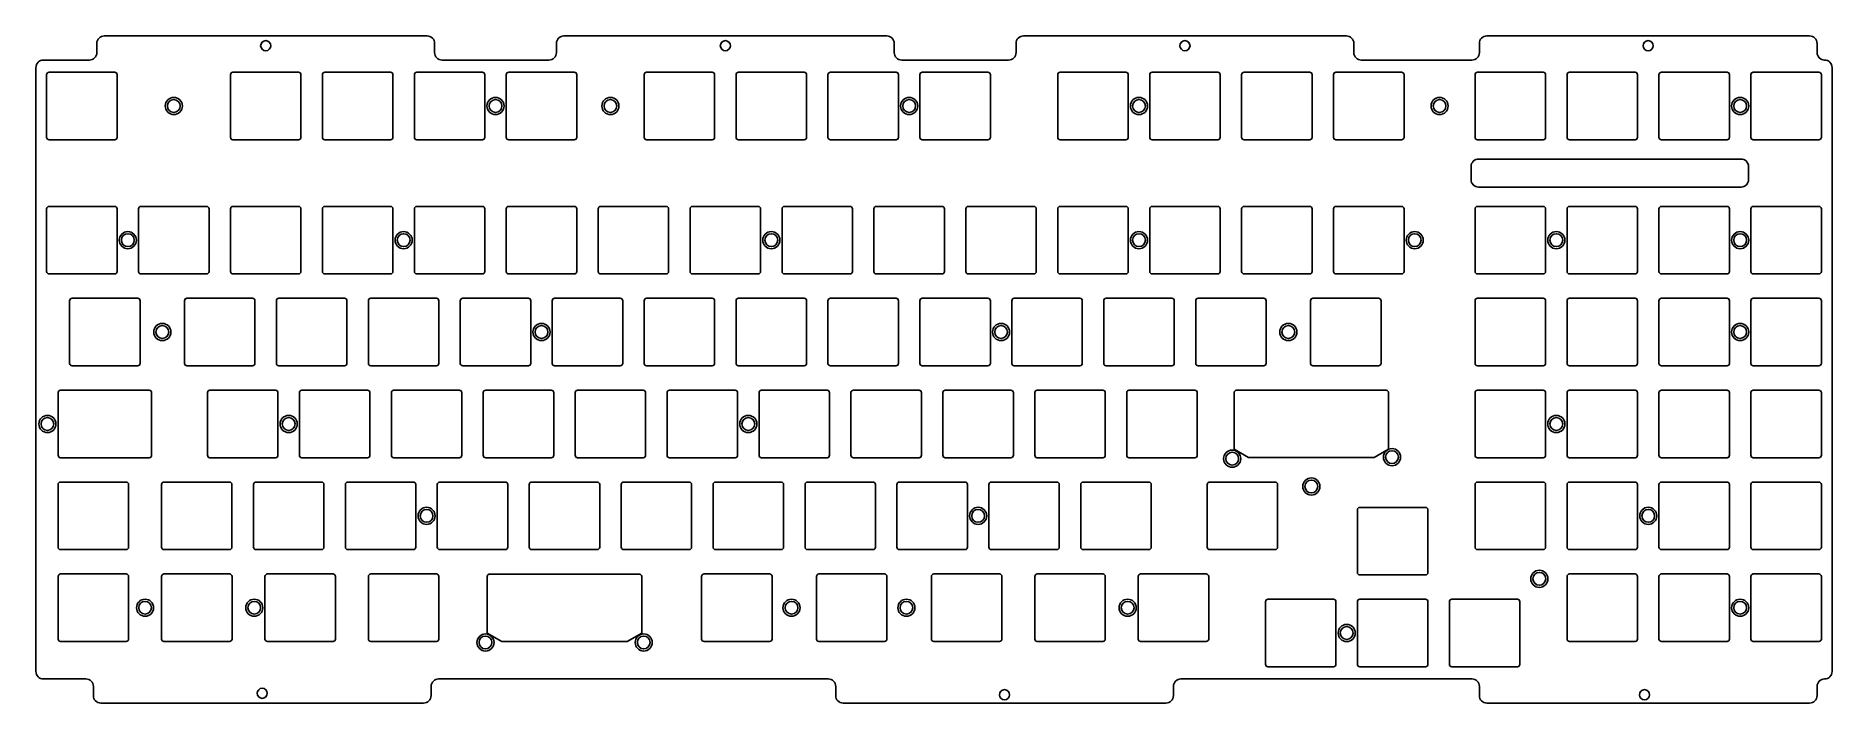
# Model space of a CAD drawing. Header units: millimetres. Extents: x -10 to 363, y -124 to 15.
import ezdxf

# ---------------------------------------------------------------- set-up
doc = ezdxf.new("R2010")
doc.units = ezdxf.units.MM
doc.header["$MEASUREMENT"] = 0

msp = doc.modelspace()

# ---------------------------------------------------------------- linework, layer by layer
for points in [[(2.38125, -120.3265), (2.38125, -122.2265, 0.4142135624), (3.93125, -123.7765), (70.83125, -123.7765, 0.4142135624), (72.38125, -122.2265), (72.38125, -120.3265, -0.4142135624), (73.93125, -118.7765), (154.66875, -118.7765, -0.4142135624), (156.21875, -120.3265), (156.21875, -122.2265, 0.4142135624), (157.76875, -123.7765), (224.66875, -123.7765, 0.4142135624), (226.21875, -122.2265), (226.21875, -120.3265, -0.4142135624), (227.76875, -118.7765), (288.063, -118.7765, -0.4142135624), (289.613, -120.3265), (289.613, -122.2265, 0.4142135624), (291.163, -123.7765), (358.063, -123.7765, 0.4142135624), (359.613, -122.2265), (359.613, -120.3265, -0.4142135624), (361.163, -118.7765, 0.4142135624), (362.713, -117.2265), (362.713, 7.975, 0.4142135624), (361.163, 9.525, -0.4142135624), (359.613, 11.075), (359.613, 12.975, 0.4142135624), (358.063, 14.525), (291.163, 14.525, 0.4142135624), (289.613, 12.975), (289.613, 11.075, -0.4142135624), (288.063, 9.525), (265.15, 9.525, -0.4142135624), (263.6, 11.075), (263.6, 12.975, 0.4142135624), (262.05, 14.525), (195.15, 14.525, 0.4142135624), (193.6, 12.975), (193.6, 11.075, -0.4142135624), (192.05, 9.525), (169.9, 9.525, -0.4142135624), (168.35, 11.075), (168.35, 12.975, 0.4142135624), (166.8, 14.525), (99.9, 14.525, 0.4142135624), (98.35, 12.975), (98.35, 11.075, -0.4142135624), (96.8, 9.525), (74.65, 9.525, -0.4142135624), (73.1, 11.075), (73.1, 12.975, 0.4142135624), (71.55, 14.525), (4.65, 14.525, 0.4142135624), (3.1, 12.975), (3.1, 11.075, -0.4142135624), (1.55, 9.525), (-7.975, 9.525, 0.4142135624), (-9.525, 7.975), (-9.525, -117.2265, 0.4142135624), (-7.975, -118.7765), (0.83125, -118.7765, -0.4142135624)], [(6.8, 7), (-6.8, 7, 0.4142135624), (-7.3, 6.5), (-7.3, -6.5, 0.4142135624), (-6.8, -7), (6.8, -7, 0.4142123908), (7.3, -6.5), (7.3, 6.5, 0.4142123908)], [(31.300001, -7), (44.900001, -7, 0.4142123908), (45.400001, -6.5), (45.400001, 6.5, 0.4142123908), (44.900001, 7), (31.300001, 7, 0.4142135624), (30.800001, 6.5), (30.800001, -6.5, 0.4142135624)], [(64.450001, -6.5), (64.450001, 6.5, 0.4142123908), (63.950001, 7), (50.350001, 7, 0.4142135624), (49.850001, 6.5), (49.850001, -6.5, 0.4142135624), (50.350001, -7), (63.950001, -7, 0.4142123908)], [(83.000001, 7), (69.400001, 7, 0.4142135624), (68.900001, 6.5), (68.900001, -6.5, 0.4142135624), (69.400001, -7), (83.000001, -7, 0.4142123908), (83.500001, -6.5), (83.500001, 6.5, 0.4142123908)], [(102.050001, -7, 0.4142123908), (102.550001, -6.5), (102.550001, 6.5, 0.4142123908), (102.050001, 7), (88.450001, 7, 0.4142135624), (87.950001, 6.5), (87.950001, -6.5, 0.4142135624), (88.450001, -7)], [(117.025, -7), (130.625, -7, 0.4142135624), (131.125, -6.5), (131.125, 6.5, 0.4142135624), (130.625, 7), (117.025, 7, 0.4142123908), (116.525, 6.5), (116.525, -6.5, 0.4142123908)], [(136.075, -7), (149.675, -7, 0.4142135624), (150.175, -6.5), (150.175, 6.5, 0.4142135624), (149.675, 7), (136.075, 7, 0.4142123908), (135.575, 6.5), (135.575, -6.5, 0.4142123908)], [(168.725, 7), (155.125, 7, 0.4142123908), (154.625, 6.5), (154.625, -6.5, 0.4142123908), (155.125, -7), (168.725, -7, 0.4142135624), (169.225, -6.5), (169.225, 6.5, 0.4142135624)], [(174.175, -7), (187.775, -7, 0.4142123908), (188.275, -6.5), (188.275, 6.5, 0.4142123908), (187.775, 7), (174.175, 7, 0.4142135624), (173.675, 6.5), (173.675, -6.5, 0.4142135624)], [(202.75, -7), (216.35, -7, 0.4142123908), (216.85, -6.5), (216.85, 6.5, 0.4142123908), (216.35, 7), (202.75, 7, 0.4142135624), (202.25, 6.5), (202.25, -6.5, 0.4142135624)], [(221.3, -6.5, 0.4142135624), (221.8, -7), (235.4, -7, 0.4142123908), (235.9, -6.5), (235.9, 6.5, 0.4142123908), (235.4, 7), (221.8, 7, 0.4142135624), (221.3, 6.5)], [(240.35, -6.5, 0.4142123908), (240.85, -7), (254.45, -7, 0.4142135624), (254.95, -6.5), (254.95, 6.5, 0.4142135624), (254.45, 7), (240.85, 7, 0.4142123908), (240.35, 6.5)], [(274, 6.5, 0.4142135624), (273.5, 7), (259.9, 7, 0.4142123908), (259.4, 6.5), (259.4, -6.5, 0.4142123908), (259.9, -7), (273.5, -7, 0.4142135624), (274, -6.5)], [(302.838001, -7, 0.4142135624), (303.338001, -6.5), (303.338001, 6.5, 0.4142135624), (302.838001, 7), (289.238001, 7, 0.4142123908), (288.738001, 6.5), (288.738001, -6.5, 0.4142123908), (289.238001, -7)], [(321.888001, 7), (308.288001, 7, 0.4142123908), (307.788001, 6.5), (307.788001, -6.5, 0.4142123908), (308.288001, -7), (321.888001, -7, 0.4142135624), (322.388001, -6.5), (322.388001, 6.5, 0.4142135624)], [(327.338001, 7, 0.4142135624), (326.838001, 6.5), (326.838001, -6.5, 0.4142135624), (327.338001, -7), (340.938001, -7, 0.4142123908), (341.438001, -6.5), (341.438001, 6.5, 0.4142123908), (340.938001, 7)], [(346.388001, -7), (359.988001, -7, 0.4142123908), (360.488001, -6.5), (360.488001, 6.5, 0.4142123908), (359.988001, 7), (346.388001, 7, 0.4142135624), (345.888001, 6.5), (345.888001, -6.5, 0.4142135624)], [(287.899999, -15.263), (287.899999, -12.55, -0.4142135624), (289.449999, -11), (343.849999, -11, -0.4142135624), (345.399999, -12.55), (345.399999, -15.263, -0.4142135624), (343.849999, -16.813), (289.449999, -16.813, -0.4142135624)], [(-7.300001, -34.313, 0.4142123908), (-6.800001, -34.813), (6.799999, -34.813, 0.4142135624), (7.299999, -34.313), (7.299999, -21.313, 0.4142135624), (6.799999, -20.813), (-6.800001, -20.813, 0.4142123908), (-7.300001, -21.313)], [(12.249999, -20.813, 0.4142135624), (11.749999, -21.313), (11.749999, -34.313, 0.4142135624), (12.249999, -34.813), (25.849999, -34.813, 0.4142123908), (26.349999, -34.313), (26.349999, -21.313, 0.4142123908), (25.849999, -20.813)], [(31.299999, -34.813), (44.899999, -34.813, 0.4142123908), (45.399999, -34.313), (45.399999, -21.313, 0.4142123908), (44.899999, -20.813), (31.299999, -20.813, 0.4142135624), (30.799999, -21.313), (30.799999, -34.313, 0.4142135624)], [(49.849999, -34.313, 0.4142135624), (50.349999, -34.813), (63.949999, -34.813, 0.4142123908), (64.449999, -34.313), (64.449999, -21.313, 0.4142123908), (63.949999, -20.813), (50.349999, -20.813, 0.4142135624), (49.849999, -21.313)], [(83.499999, -34.313), (83.499999, -21.313, 0.4142123908), (82.999999, -20.813), (69.399999, -20.813, 0.4142135624), (68.899999, -21.313), (68.899999, -34.313, 0.4142135624), (69.399999, -34.813), (82.999999, -34.813, 0.4142123908)], [(102.549999, -34.313), (102.549999, -21.313, 0.4142123908), (102.049999, -20.813), (88.449999, -20.813, 0.4142135624), (87.949999, -21.313), (87.949999, -34.313, 0.4142135624), (88.449999, -34.813), (102.049999, -34.813, 0.4142123908)], [(107.499999, -20.813, 0.4142135624), (106.999999, -21.313), (106.999999, -34.313, 0.4142135624), (107.499999, -34.813), (121.099999, -34.813, 0.4142123908), (121.599999, -34.313), (121.599999, -21.313, 0.4142123908), (121.099999, -20.813)], [(140.149999, -20.813), (126.549999, -20.813, 0.4142135624), (126.049999, -21.313), (126.049999, -34.313, 0.4142135624), (126.549999, -34.813), (140.149999, -34.813, 0.4142123908), (140.649999, -34.313), (140.649999, -21.313, 0.4142123908)], [(145.099999, -21.313), (145.099999, -34.313, 0.4142135624), (145.599999, -34.813), (159.199999, -34.813, 0.4142123908), (159.699999, -34.313), (159.699999, -21.313, 0.4142123908), (159.199999, -20.813), (145.599999, -20.813, 0.4142135624)], [(164.149999, -34.313, 0.4142135624), (164.649999, -34.813), (178.249999, -34.813, 0.4142123908), (178.749999, -34.313), (178.749999, -21.313, 0.4142123908), (178.249999, -20.813), (164.649999, -20.813, 0.4142135624), (164.149999, -21.313)], [(197.299999, -34.813, 0.4142123908), (197.799999, -34.313), (197.799999, -21.313, 0.4142123908), (197.299999, -20.813), (183.699999, -20.813, 0.4142135624), (183.199999, -21.313), (183.199999, -34.313, 0.4142135624), (183.699999, -34.813)], [(216.349999, -20.813), (202.749999, -20.813, 0.4142135624), (202.249999, -21.313), (202.249999, -34.313, 0.4142135624), (202.749999, -34.813), (216.349999, -34.813, 0.4142123908), (216.849999, -34.313), (216.849999, -21.313, 0.4142123908)], [(235.899999, -21.313, 0.4142123908), (235.399999, -20.813), (221.799999, -20.813, 0.4142135624), (221.299999, -21.313), (221.299999, -34.313, 0.4142135624), (221.799999, -34.813), (235.399999, -34.813, 0.4142123908), (235.899999, -34.313)], [(240.349999, -21.313), (240.349999, -34.313, 0.4142123908), (240.849999, -34.813), (254.449999, -34.813, 0.4142135624), (254.949999, -34.313), (254.949999, -21.313, 0.4142135624), (254.449999, -20.813), (240.849999, -20.813, 0.4142123908)], [(259.399999, -21.313), (259.399999, -34.313, 0.4142123908), (259.899999, -34.813), (273.499999, -34.813, 0.4142135624), (273.999999, -34.313), (273.999999, -21.313, 0.4142135624), (273.499999, -20.813), (259.899999, -20.813, 0.4142123908)], [(303.338001, -21.313, 0.4142135624), (302.838001, -20.813), (289.238001, -20.813, 0.4142123908), (288.738001, -21.313), (288.738001, -34.313, 0.4142123908), (289.238001, -34.813), (302.838001, -34.813, 0.4142135624), (303.338001, -34.313)], [(321.888001, -20.813), (308.288001, -20.813, 0.4142123908), (307.788001, -21.313), (307.788001, -34.313, 0.4142123908), (308.288001, -34.813), (321.888001, -34.813, 0.4142135624), (322.388001, -34.313), (322.388001, -21.313, 0.4142135624)], [(340.938001, -20.813), (327.338001, -20.813, 0.4142135624), (326.838001, -21.313), (326.838001, -34.313, 0.4142135624), (327.338001, -34.813), (340.938001, -34.813, 0.4142123908), (341.438001, -34.313), (341.438001, -21.313, 0.4142123908)], [(360.488001, -21.313, 0.4142123908), (359.988001, -20.813), (346.388001, -20.813, 0.4142135624), (345.888001, -21.313), (345.888001, -34.313, 0.4142135624), (346.388001, -34.813), (359.988001, -34.813, 0.4142123908), (360.488001, -34.313)], [(-2.537501, -40.363), (-2.537501, -53.363, 0.4142123908), (-2.037501, -53.863), (11.562499, -53.863, 0.4142135624), (12.062499, -53.363), (12.062499, -40.363, 0.4142135624), (11.562499, -39.863), (-2.037501, -39.863, 0.4142123908)], [(35.874999, -53.363), (35.874999, -40.363, 0.4142135624), (35.374999, -39.863), (21.774999, -39.863, 0.4142123908), (21.274999, -40.363), (21.274999, -53.363, 0.4142123908), (21.774999, -53.863), (35.374999, -53.863, 0.4142135624)], [(40.324999, -40.363), (40.324999, -53.363, 0.4142123908), (40.824999, -53.863), (54.424999, -53.863, 0.4142135624), (54.924999, -53.363), (54.924999, -40.363, 0.4142135624), (54.424999, -39.863), (40.824999, -39.863, 0.4142123908)], [(73.974999, -53.363), (73.974999, -40.363, 0.4142135624), (73.474999, -39.863), (59.874999, -39.863, 0.4142123908), (59.374999, -40.363), (59.374999, -53.363, 0.4142123908), (59.874999, -53.863), (73.474999, -53.863, 0.4142135624)], [(78.424999, -53.363, 0.4142123908), (78.924999, -53.863), (92.524999, -53.863, 0.4142135624), (93.024999, -53.363), (93.024999, -40.363, 0.4142135624), (92.524999, -39.863), (78.924999, -39.863, 0.4142123908), (78.424999, -40.363)], [(111.574999, -39.863), (97.974999, -39.863, 0.4142123908), (97.474999, -40.363), (97.474999, -53.363, 0.4142123908), (97.974999, -53.863), (111.574999, -53.863, 0.4142135624), (112.074999, -53.363), (112.074999, -40.363, 0.4142135624)], [(130.624999, -39.863), (117.024999, -39.863, 0.4142123908), (116.524999, -40.363), (116.524999, -53.363, 0.4142123908), (117.024999, -53.863), (130.624999, -53.863, 0.4142135624), (131.124999, -53.363), (131.124999, -40.363, 0.4142135624)], [(149.674999, -39.863), (136.074999, -39.863, 0.4142123908), (135.574999, -40.363), (135.574999, -53.363, 0.4142123908), (136.074999, -53.863), (149.674999, -53.863, 0.4142135624), (150.174999, -53.363), (150.174999, -40.363, 0.4142135624)], [(155.124999, -53.863), (168.724999, -53.863, 0.4142135624), (169.224999, -53.363), (169.224999, -40.363, 0.4142135624), (168.724999, -39.863), (155.124999, -39.863, 0.4142123908), (154.624999, -40.363), (154.624999, -53.363, 0.4142123908)], [(174.174999, -53.863), (187.774999, -53.863, 0.4142135624), (188.274999, -53.363), (188.274999, -40.363, 0.4142135624), (187.774999, -39.863), (174.174999, -39.863, 0.4142123908), (173.674999, -40.363), (173.674999, -53.363, 0.4142123908)], [(207.324999, -53.363), (207.324999, -40.363, 0.4142135624), (206.824999, -39.863), (193.224999, -39.863, 0.4142123908), (192.724999, -40.363), (192.724999, -53.363, 0.4142123908), (193.224999, -53.863), (206.824999, -53.863, 0.4142135624)], [(226.374999, -53.363), (226.374999, -40.363, 0.4142135624), (225.874999, -39.863), (212.274999, -39.863, 0.4142123908), (211.774999, -40.363), (211.774999, -53.363, 0.4142123908), (212.274999, -53.863), (225.874999, -53.863, 0.4142135624)], [(245.424999, -40.363, 0.4142135624), (244.924999, -39.863), (231.324999, -39.863, 0.4142123908), (230.824999, -40.363), (230.824999, -53.363, 0.4142123908), (231.324999, -53.863), (244.924999, -53.863, 0.4142135624), (245.424999, -53.363)], [(254.637499, -40.363), (254.637499, -53.363, 0.4142123908), (255.137499, -53.863), (268.737499, -53.863, 0.4142135624), (269.237499, -53.363), (269.237499, -40.363, 0.4142135624), (268.737499, -39.863), (255.137499, -39.863, 0.4142123908)], [(302.838001, -39.863), (289.238001, -39.863, 0.4142123908), (288.738001, -40.363), (288.738001, -53.363, 0.4142123908), (289.238001, -53.863), (302.838001, -53.863, 0.4142135624), (303.338001, -53.363), (303.338001, -40.363, 0.4142135624)], [(322.388001, -53.363), (322.388001, -40.363, 0.4142135624), (321.888001, -39.863), (308.288001, -39.863, 0.4142123908), (307.788001, -40.363), (307.788001, -53.363, 0.4142123908), (308.288001, -53.863), (321.888001, -53.863, 0.4142135624)], [(327.338001, -53.863), (340.938001, -53.863, 0.4142123908), (341.438001, -53.363), (341.438001, -40.363, 0.4142123908), (340.938001, -39.863), (327.338001, -39.863, 0.4142135624), (326.838001, -40.363), (326.838001, -53.363, 0.4142135624)], [(345.888001, -40.363), (345.888001, -53.363, 0.4142123908), (346.388001, -53.863), (359.988001, -53.863, 0.4142135624), (360.488001, -53.363), (360.488001, -40.363, 0.4142135624), (359.988001, -39.863), (346.388001, -39.863, 0.4142123908)], [(13.943749, -72.913, 0.4142135624), (14.443749, -72.413), (14.443749, -59.413, 0.4142135624), (13.943749, -58.913), (-4.418755, -58.913, 0.4142123908), (-4.918755, -59.413), (-4.918755, -72.413, 0.4142123908), (-4.418755, -72.913)], [(26.537499, -72.913), (40.137499, -72.913, 0.4142135624), (40.637499, -72.413), (40.637499, -59.413, 0.4142135624), (40.137499, -58.913), (26.537499, -58.913, 0.4142123908), (26.037499, -59.413), (26.037499, -72.413, 0.4142123908)], [(59.187499, -58.913), (45.587499, -58.913, 0.4142123908), (45.087499, -59.413), (45.087499, -72.413, 0.4142123908), (45.587499, -72.913), (59.187499, -72.913, 0.4142135624), (59.687499, -72.413), (59.687499, -59.413, 0.4142135624)], [(78.237499, -58.913), (64.637499, -58.913, 0.4142123908), (64.137499, -59.413), (64.137499, -72.413, 0.4142123908), (64.637499, -72.913), (78.237499, -72.913, 0.4142135624), (78.737499, -72.413), (78.737499, -59.413, 0.4142135624)], [(83.687499, -58.913, 0.4142123908), (83.187499, -59.413), (83.187499, -72.413, 0.4142123908), (83.687499, -72.913), (97.287499, -72.913, 0.4142135624), (97.787499, -72.413), (97.787499, -59.413, 0.4142135624), (97.287499, -58.913)], [(102.237499, -59.413), (102.237499, -72.413, 0.4142123908), (102.737499, -72.913), (116.337499, -72.913, 0.4142135624), (116.837499, -72.413), (116.837499, -59.413, 0.4142135624), (116.337499, -58.913), (102.737499, -58.913, 0.4142123908)], [(135.887499, -72.413), (135.887499, -59.413, 0.4142135624), (135.387499, -58.913), (121.787499, -58.913, 0.4142123908), (121.287499, -59.413), (121.287499, -72.413, 0.4142123908), (121.787499, -72.913), (135.387499, -72.913, 0.4142135624)], [(140.837499, -58.913, 0.4142123908), (140.337499, -59.413), (140.337499, -72.413, 0.4142123908), (140.837499, -72.913), (154.437499, -72.913, 0.4142135624), (154.937499, -72.413), (154.937499, -59.413, 0.4142135624), (154.437499, -58.913)], [(173.987499, -59.413, 0.4142135624), (173.487499, -58.913), (159.887499, -58.913, 0.4142123908), (159.387499, -59.413), (159.387499, -72.413, 0.4142123908), (159.887499, -72.913), (173.487499, -72.913, 0.4142135624), (173.987499, -72.413)], [(193.037499, -72.413), (193.037499, -59.413, 0.4142135624), (192.537499, -58.913), (178.937499, -58.913, 0.4142123908), (178.437499, -59.413), (178.437499, -72.413, 0.4142123908), (178.937499, -72.913), (192.537499, -72.913, 0.4142135624)], [(212.087499, -59.413, 0.4142135624), (211.587499, -58.913), (197.987499, -58.913, 0.4142123908), (197.487499, -59.413), (197.487499, -72.413, 0.4142123908), (197.987499, -72.913), (211.587499, -72.913, 0.4142135624), (212.087499, -72.413)], [(216.537499, -59.413), (216.537499, -72.413, 0.4142123908), (217.037499, -72.913), (230.637499, -72.913, 0.4142135624), (231.137499, -72.413), (231.137499, -59.413, 0.4142135624), (230.637499, -58.913), (217.037499, -58.913, 0.4142123908)], [(238.793749, -59.438), (238.793749, -71.156), (241.793749, -72.888), (267.793749, -72.888), (270.793749, -71.156), (270.793749, -59.438, 0.4142135624), (270.293749, -58.938), (239.293749, -58.938, 0.4142123908)], [(302.838001, -72.913, 0.4142135624), (303.338001, -72.413), (303.338001, -59.413, 0.4142135624), (302.838001, -58.913), (289.238001, -58.913, 0.4142123908), (288.738001, -59.413), (288.738001, -72.413, 0.4142123908), (289.238001, -72.913)], [(308.288001, -72.913), (321.888001, -72.913, 0.4142135624), (322.388001, -72.413), (322.388001, -59.413, 0.4142135624), (321.888001, -58.913), (308.288001, -58.913, 0.4142123908), (307.788001, -59.413), (307.788001, -72.413, 0.4142123908)], [(327.338001, -58.913, 0.4142135624), (326.838001, -59.413), (326.838001, -72.413, 0.4142135624), (327.338001, -72.913), (340.938001, -72.913, 0.4142123908), (341.438001, -72.413), (341.438001, -59.413, 0.4142123908), (340.938001, -58.913)], [(345.888001, -59.413), (345.888001, -72.413, 0.4142123908), (346.388001, -72.913), (359.988001, -72.913, 0.4142135624), (360.488001, -72.413), (360.488001, -59.413, 0.4142135624), (359.988001, -58.913), (346.388001, -58.913, 0.4142123908)], [(-4.918751, -78.463), (-4.918751, -91.463, 0.4142135624), (-4.418751, -91.963), (9.181249, -91.963, 0.4142123908), (9.681249, -91.463), (9.681249, -78.463, 0.4142123908), (9.181249, -77.963), (-4.418751, -77.963, 0.4142135624)], [(16.506249, -78.463), (16.506249, -91.463, 0.4142135624), (17.006249, -91.963), (30.606249, -91.963, 0.4142123908), (31.106249, -91.463), (31.106249, -78.463, 0.4142123908), (30.606249, -77.963), (17.006249, -77.963, 0.4142135624)], [(49.662499, -77.963), (36.062499, -77.963, 0.4142135624), (35.562499, -78.463), (35.562499, -91.463, 0.4142135624), (36.062499, -91.963), (49.662499, -91.963, 0.4142123908), (50.162499, -91.463), (50.162499, -78.463, 0.4142123908)], [(69.212499, -91.463), (69.212499, -78.463, 0.4142123908), (68.712499, -77.963), (55.112499, -77.963, 0.4142135624), (54.612499, -78.463), (54.612499, -91.463, 0.4142135624), (55.112499, -91.963), (68.712499, -91.963, 0.4142123908)], [(73.662499, -91.463, 0.4142135624), (74.162499, -91.963), (87.762499, -91.963, 0.4142123908), (88.262499, -91.463), (88.262499, -78.463, 0.4142123908), (87.762499, -77.963), (74.162499, -77.963, 0.4142135624), (73.662499, -78.463)], [(92.712499, -78.463), (92.712499, -91.463, 0.4142135624), (93.212499, -91.963), (106.812499, -91.963, 0.4142123908), (107.312499, -91.463), (107.312499, -78.463, 0.4142123908), (106.812499, -77.963), (93.212499, -77.963, 0.4142135624)], [(111.762499, -78.463), (111.762499, -91.463, 0.4142135624), (112.262499, -91.963), (125.862499, -91.963, 0.4142123908), (126.362499, -91.463), (126.362499, -78.463, 0.4142123908), (125.862499, -77.963), (112.262499, -77.963, 0.4142135624)], [(144.912499, -91.963, 0.4142123908), (145.412499, -91.463), (145.412499, -78.463, 0.4142123908), (144.912499, -77.963), (131.312499, -77.963, 0.4142135624), (130.812499, -78.463), (130.812499, -91.463, 0.4142135624), (131.312499, -91.963)], [(149.862499, -78.463), (149.862499, -91.463, 0.4142135624), (150.362499, -91.963), (163.962499, -91.963, 0.4142123908), (164.462499, -91.463), (164.462499, -78.463, 0.4142123908), (163.962499, -77.963), (150.362499, -77.963, 0.4142135624)], [(169.412499, -77.963, 0.4142135624), (168.912499, -78.463), (168.912499, -91.463, 0.4142135624), (169.412499, -91.963), (183.012499, -91.963, 0.4142123908), (183.512499, -91.463), (183.512499, -78.463, 0.4142123908), (183.012499, -77.963)], [(202.562499, -91.463), (202.562499, -78.463, 0.4142123908), (202.062499, -77.963), (188.462499, -77.963, 0.4142135624), (187.962499, -78.463), (187.962499, -91.463, 0.4142135624), (188.462499, -91.963), (202.062499, -91.963, 0.4142123908)], [(221.612499, -91.463), (221.612499, -78.463, 0.4142123908), (221.112499, -77.963), (207.512499, -77.963, 0.4142135624), (207.012499, -78.463), (207.012499, -91.463, 0.4142135624), (207.512499, -91.963), (221.112499, -91.963, 0.4142123908)], [(247.806249, -91.463), (247.806249, -78.463, 0.4142123908), (247.306249, -77.963), (233.706249, -77.963, 0.4142135624), (233.206249, -78.463), (233.206249, -91.463, 0.4142135624), (233.706249, -91.963), (247.306249, -91.963, 0.4142123908)], [(289.238001, -91.963), (302.838001, -91.963, 0.4142135624), (303.338001, -91.463), (303.338001, -78.463, 0.4142135624), (302.838001, -77.963), (289.238001, -77.963, 0.4142123908), (288.738001, -78.463), (288.738001, -91.463, 0.4142123908)], [(321.888001, -77.963), (308.288001, -77.963, 0.4142123908), (307.788001, -78.463), (307.788001, -91.463, 0.4142123908), (308.288001, -91.963), (321.888001, -91.963, 0.4142135624), (322.388001, -91.463), (322.388001, -78.463, 0.4142135624)], [(340.938001, -91.963, 0.4142123908), (341.438001, -91.463), (341.438001, -78.463, 0.4142123908), (340.938001, -77.963), (327.338001, -77.963, 0.4142135624), (326.838001, -78.463), (326.838001, -91.463, 0.4142135624), (327.338001, -91.963)], [(345.888001, -78.463), (345.888001, -91.463, 0.4142123908), (346.388001, -91.963), (359.988001, -91.963, 0.4142135624), (360.488001, -91.463), (360.488001, -78.463, 0.4142135624), (359.988001, -77.963), (346.388001, -77.963, 0.4142123908)], [(278.953001, -83.7019, 0.4142135624), (278.453001, -83.2019), (264.853001, -83.2019, 0.4142123908), (264.353001, -83.7019), (264.353001, -96.7019, 0.4142123908), (264.853001, -97.2019), (278.453001, -97.2019, 0.4142135624), (278.953001, -96.7019)], [(-4.91875, -97.513), (-4.91875, -110.513, 0.4142123908), (-4.41875, -111.013), (9.18125, -111.013, 0.4142135624), (9.68125, -110.513), (9.68125, -97.513, 0.4142135624), (9.18125, -97.013), (-4.41875, -97.013, 0.4142123908)], [(16.5125, -97.513), (16.5125, -110.513, 0.4142123908), (17.0125, -111.013), (30.6125, -111.013, 0.4142135624), (31.1125, -110.513), (31.1125, -97.513, 0.4142135624), (30.6125, -97.013), (17.0125, -97.013, 0.4142123908)], [(37.94375, -97.513), (37.94375, -110.513, 0.4142123908), (38.44375, -111.013), (52.04375, -111.013, 0.4142135624), (52.54375, -110.513), (52.54375, -97.513, 0.4142135624), (52.04375, -97.013), (38.44375, -97.013, 0.4142123908)], [(59.375, -97.513), (59.375, -110.513, 0.4142123908), (59.875, -111.013), (73.475, -111.013, 0.4142135624), (73.975, -110.513), (73.975, -97.513, 0.4142135624), (73.475, -97.013), (59.875, -97.013, 0.4142123908)], [(84.0125, -97.538), (84.0125, -109.256), (87.0125, -110.988), (113.0125, -110.988), (116.0125, -109.256), (116.0125, -97.538, 0.4142135624), (115.5125, -97.038), (84.5125, -97.038, 0.4142123908)], [(128.43125, -97.513), (128.43125, -110.513, 0.4142123908), (128.93125, -111.013), (142.53125, -111.013, 0.4142135624), (143.03125, -110.513), (143.03125, -97.513, 0.4142135624), (142.53125, -97.013), (128.93125, -97.013, 0.4142123908)], [(152.24375, -97.513), (152.24375, -110.513, 0.4142123908), (152.74375, -111.013), (166.34375, -111.013, 0.4142135624), (166.84375, -110.513), (166.84375, -97.513, 0.4142135624), (166.34375, -97.013), (152.74375, -97.013, 0.4142123908)], [(176.05625, -97.513), (176.05625, -110.513, 0.4142123908), (176.55625, -111.013), (190.15625, -111.013, 0.4142135624), (190.65625, -110.513), (190.65625, -97.513, 0.4142135624), (190.15625, -97.013), (176.55625, -97.013, 0.4142123908)], [(197.4875, -97.513), (197.4875, -110.513, 0.4142123908), (197.9875, -111.013), (211.5875, -111.013, 0.4142135624), (212.0875, -110.513), (212.0875, -97.513, 0.4142135624), (211.5875, -97.013), (197.9875, -97.013, 0.4142123908)], [(218.91875, -97.513), (218.91875, -110.513, 0.4142123908), (219.41875, -111.013), (233.01875, -111.013, 0.4142135624), (233.51875, -110.513), (233.51875, -97.513, 0.4142135624), (233.01875, -97.013), (219.41875, -97.013, 0.4142123908)], [(307.788001, -97.513), (307.788001, -110.513, 0.4142123908), (308.288001, -111.013), (321.888001, -111.013, 0.4142135624), (322.388001, -110.513), (322.388001, -97.513, 0.4142135624), (321.888001, -97.013), (308.288001, -97.013, 0.4142123908)], [(326.838001, -97.513), (326.838001, -110.513, 0.4142123908), (327.338001, -111.013), (340.938001, -111.013, 0.4142135624), (341.438001, -110.513), (341.438001, -97.513, 0.4142135624), (340.938001, -97.013), (327.338001, -97.013, 0.4142123908)], [(345.888001, -97.513), (345.888001, -110.513, 0.4142123908), (346.388001, -111.013), (359.988001, -111.013, 0.4142135624), (360.488001, -110.513), (360.488001, -97.513, 0.4142135624), (359.988001, -97.013), (346.388001, -97.013, 0.4142123908)], [(259.903001, -102.7519, 0.4142135624), (259.403001, -102.2519), (245.803001, -102.2519, 0.4142123908), (245.303001, -102.7519), (245.303001, -115.7519, 0.4142123908), (245.803001, -116.2519), (259.403001, -116.2519, 0.4142135624), (259.903001, -115.7519)], [(278.453001, -116.2519, 0.4142135624), (278.953001, -115.7519), (278.953001, -102.7519, 0.4142135624), (278.453001, -102.2519), (264.853001, -102.2519, 0.4142123908), (264.353001, -102.7519), (264.353001, -115.7519, 0.4142123908), (264.853001, -116.2519)], [(283.403001, -102.7519), (283.403001, -115.7519, 0.4142123908), (283.903001, -116.2519), (297.503001, -116.2519, 0.4142135624), (298.003001, -115.7519), (298.003001, -102.7519, 0.4142135624), (297.503001, -102.2519), (283.903001, -102.2519, 0.4142123908)]]:
    msp.add_lwpolyline(points, format="xyb", close=True)
for centre, radius in [((38.1, 12.5), 1.05), ((133.35, 12.5), 1.05), ((228.6, 12.5), 1.05), ((324.613, 12.5), 1.05), ((19.050016, 0), 1.775), ((19.050016, 0), 1.325), ((85.725009, 0), 1.775), ((85.725009, 0), 1.325), ((109.537513, 0), 1.775), ((109.537513, 0), 1.325), ((171.450008, 0), 1.775), ((171.450008, 0), 1.325), ((219.075008, 0), 1.775), ((219.075008, 0), 1.325), ((281.368752, 0), 1.775), ((281.368752, 0), 1.325), ((343.663041, 0), 1.775), ((343.663041, 0), 1.325), ((9.525007, -27.813), 1.775), ((66.674999, -27.813), 1.775), ((142.874999, -27.813), 1.775), ((219.074999, -27.813), 1.775), ((276.225007, -27.813), 1.775), ((305.563009, -27.813), 1.775), ((343.663041, -27.813), 1.775), ((9.525007, -27.813), 1.325), ((66.674999, -27.813), 1.325), ((142.874999, -27.813), 1.325), ((219.074999, -27.813), 1.325), ((276.225007, -27.813), 1.325), ((305.563009, -27.813), 1.325), ((343.663041, -27.813), 1.325), ((16.668749, -46.863), 1.775), ((16.668749, -46.863), 1.325), ((95.249999, -46.863), 1.775), ((95.249999, -46.863), 1.325), ((190.499999, -46.863), 1.775), ((190.499999, -46.863), 1.325), ((250.031249, -46.863), 1.775), ((250.031249, -46.863), 1.325), ((343.662993, -46.863), 1.775), ((343.662993, -46.863), 1.325), ((-7.143751, -65.913), 1.775), ((-7.143751, -65.913), 1.325), ((42.862499, -65.913), 1.775), ((42.862499, -65.913), 1.325), ((138.112499, -65.913), 1.775), ((138.112499, -65.913), 1.325), ((305.563009, -65.913032), 1.775), ((305.563009, -65.913032), 1.325), ((238.393749, -73.113), 1.775), ((238.393749, -73.113), 1.325), ((271.518749, -72.788), 1.775), ((271.518749, -72.788), 1.325), ((254.793749, -78.875524), 1.775), ((254.793749, -78.875524), 1.325), ((71.437499, -84.963), 1.775), ((71.437499, -84.963), 1.325), ((185.737499, -84.963), 1.775), ((185.737499, -84.963), 1.325), ((324.613025, -84.963048), 1.775), ((324.613025, -84.963048), 1.325), ((302.038001, -98.013), 1.775), ((302.038001, -98.013), 1.325), ((13.096874, -104.013), 1.775), ((13.096874, -104.013), 1.325), ((35.718749, -104.013), 1.775), ((35.718749, -104.013), 1.325), ((147.067176, -104.013), 1.775), ((147.067176, -104.013), 1.325), ((170.879696, -104.013), 1.775), ((170.879696, -104.013), 1.325), ((216.718778, -104.013), 1.775), ((216.718778, -104.013), 1.325), ((343.662993, -104.013), 1.775), ((343.662993, -104.013), 1.325), ((262.128009, -109.2519), 1.775), ((262.128009, -109.2519), 1.325), ((83.637499, -111.213), 1.775), ((83.637499, -111.213), 1.325), ((116.437499, -111.213), 1.775), ((116.437499, -111.213), 1.325), ((37.38125, -121.7515), 1.05), ((191.21875, -122.0375), 1.05), ((323.85, -122.0375), 1.05)]:
    msp.add_circle(centre, radius)

doc.saveas('drawing.dxf')
